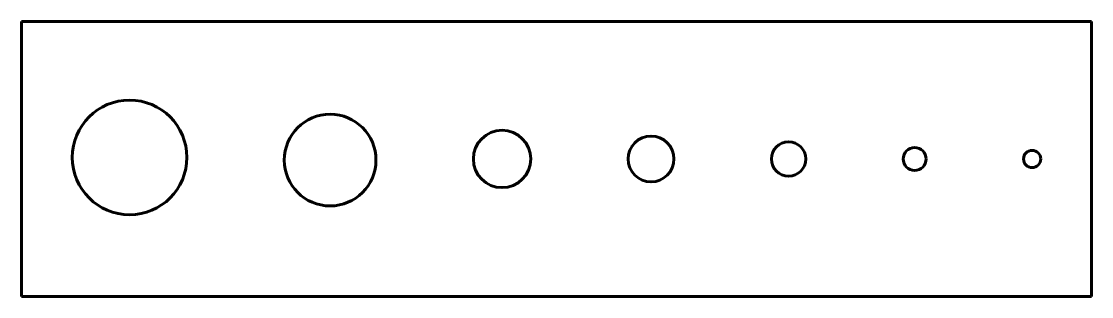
# Model space of a CAD drawing. Header units: millimetres. Extents: x -40 to 147, y -49 to -1.
import ezdxf

# ---------------------------------------------------------------- set-up
doc = ezdxf.new("R2010")
doc.units = ezdxf.units.MM
doc.linetypes.add('K5LT_BASIC', pattern=[0])

# ---------------------------------------------------------------- blocks, each defined once
blk = doc.blocks.new('U0')
at = {"color": 5, "linetype": 'K5LT_BASIC', "lineweight": 60, "true_color": 0x0000ff}
for p, q in [((-40.22, -0.79), (146.54, -0.79)), ((-40.22, -48.79), (-40.22, -0.79)), ((146.54, -0.79), (146.54, -48.79)), ((146.54, -48.79), (-40.22, -48.79))]:
    blk.add_line(p, q, dxfattribs=at)

msp = doc.modelspace()

# ---------------------------------------------------------------- linework, layer by layer
at = {"color": 5, "linetype": 'K5LT_BASIC', "lineweight": 60, "true_color": 0x0000ff}
for centre, radius in [((-21.34, -24.52), 10), ((13.66, -24.98), 8), ((43.66, -24.79), 5), ((69.66, -24.79), 4), ((93.66, -24.79), 3), ((115.66, -24.79), 2), ((136.16, -24.79), 1.5)]:
    msp.add_circle(centre, radius, dxfattribs=at)

# ---------------------------------------------------------------- block references
msp.add_blockref('U0', (0, 0))

doc.saveas('drawing.dxf')
